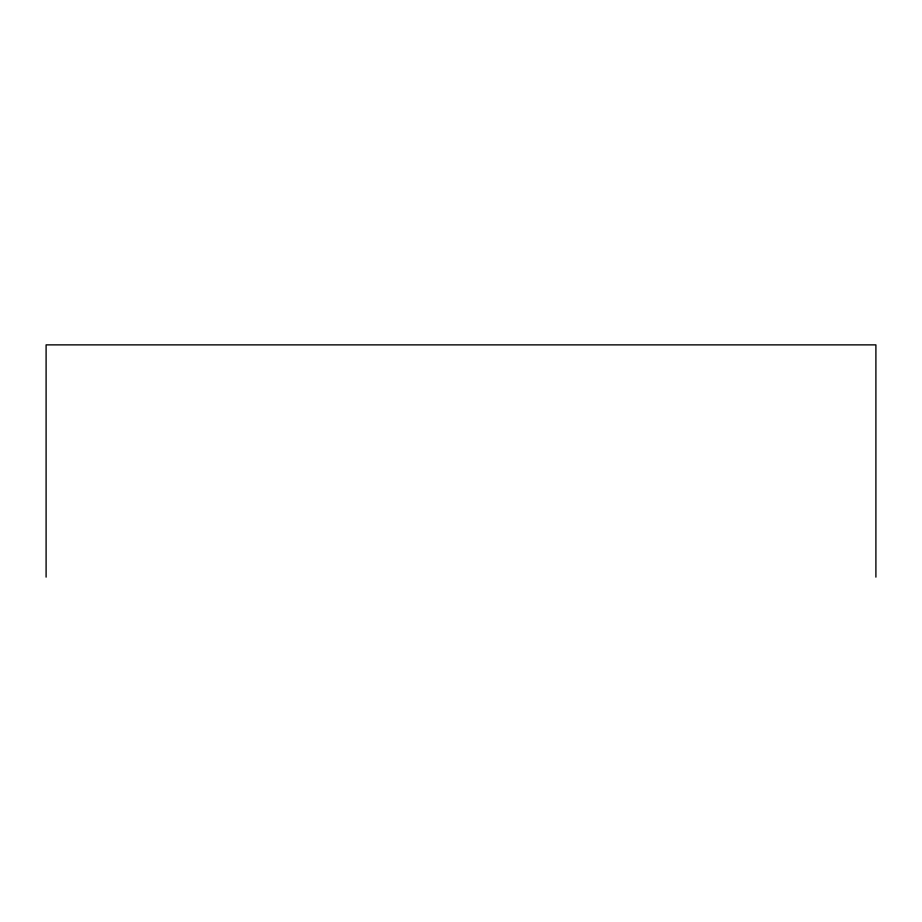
<?xml version="1.0" encoding="UTF-8"?>
<svg xmlns="http://www.w3.org/2000/svg" width="922" height="922" viewBox="0 0 922 922"><rect width="100%" height="100%" fill="white"/><g stroke="black" fill="none" stroke-linecap="round" stroke-linejoin="round"><path stroke-width="1.38" d="M875.9 577.126L875.9 344.874L46.1 344.874L46.1 577.126"/></g></svg>
